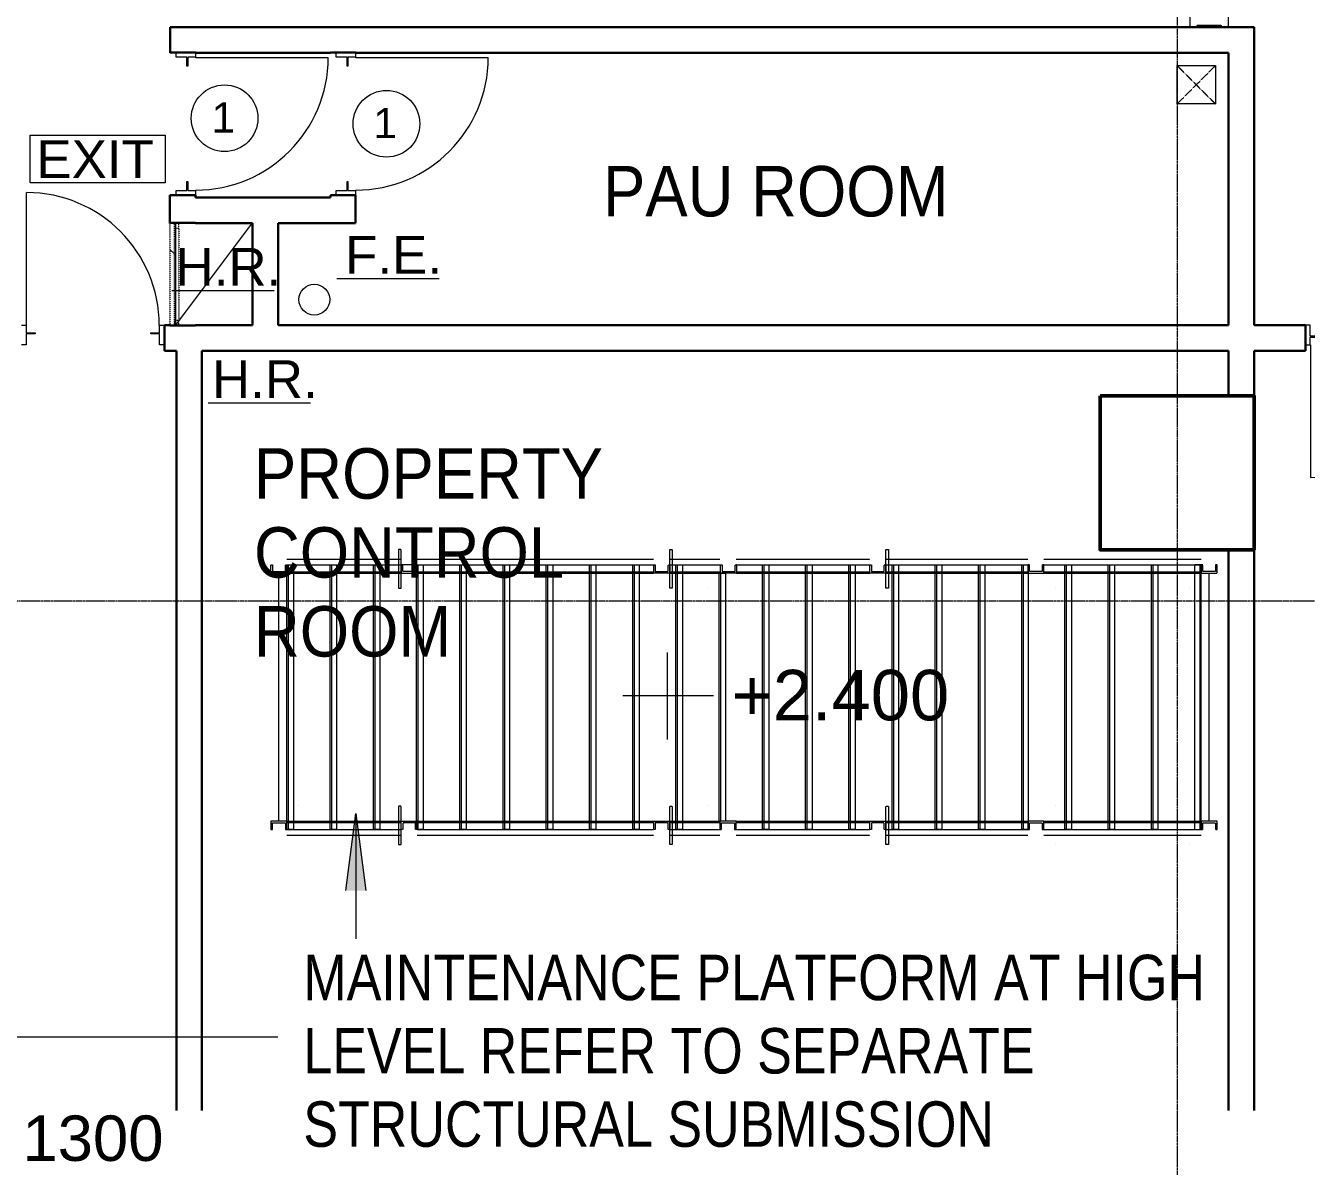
# Model space of a CAD drawing. Header units: millimetres. Extents: x -309924 to 219496, y -330797 to 211873.
# Drawn here: x 57876 to 67859, y 128598 to 137492 of the extents above; entities that cross this region are included whole.
import ezdxf

# ---------------------------------------------------------------- set-up
doc = ezdxf.new("R2010")
doc.units = ezdxf.units.MM
for name, pattern in [('Dash', [6, 3, -3]), ('Grid Line', [21, 12, -3, 3, -3]), ('Overhead', [1.8, 1.2, -0.6])]:
    doc.linetypes.add(name, pattern=pattern)
for name, color, linetype, lineweight in [('0-1', 7, 'Continuous', 5), ('A-ANNO-DIMS', 7, 'Continuous', 9), ('A-ANNO-NOTE', 7, 'Continuous', 5), ('A-ANNO-NOTE-1', 7, 'Continuous', 20), ('A-DOOR', 7, 'Continuous', 5), ('A-DOOR-FRAM', 7, 'Continuous', 5), ('A-FLOR', 7, 'Continuous', 18), ('G-ANNO-DIMS', 7, 'Continuous', 5), ('G-ANNO-TEXT', 7, 'Continuous', 5), ('I-WALL', 7, 'Continuous', 9), ('I-WALL-3', 7, 'Continuous', 18), ('OAP280_C', 210, 'Continuous', 50), ('Q-SPCQ', 7, 'Continuous', 5), ('Q-SPCQ-HDLN', 7, 'Overhead', 5), ('REMOVED', 5, 'Dash', 5), ('S-COLS-2', 7, 'Continuous', 35), ('S-GRID-1', 7, 'Grid Line', 5), ('Surface Channel', 255, 'Continuous', 5)]:
    doc.layers.add(name, color=color, linetype=linetype, lineweight=lineweight)
doc.layers.add('Generic Models', color=7, linetype='Continuous')
doc.styles.add('Arial Narrow_1', font='ARIALN.TTF', dxfattribs={"height": 294.984802})
doc.styles.add('Arial_11', font='arial.ttf', dxfattribs={"height": 354.071856})
doc.styles.add('Arial_2', font='arial.ttf', dxfattribs={"height": 1.475299})
doc.styles.add('Arial_5', font='arial.ttf', dxfattribs={"width": 0.9, "height": 393.413174})
doc.styles.add('Arial_6', font='arial.ttf', dxfattribs={"height": 1.18024})
doc.dimstyles.new('Diagonal_-_2_0mm_Arial', dxfattribs={"dimscale": 304.8, "dimtxt": 500, "dimasz": 0.984252, "dimexe": 0.984252, "dimexo": 0.984252, "dimgap": 0.656168, "dimtad": 1, "dimdec": 0, "dimrnd": 5, "dimzin": 0, "dimdsep": 46, "dimtxsty": 'Arial_11', "dimblk1": 'OBLIQUE', "dimblk2": 'OBLIQUE', "dimsah": 1, "dimcen": 0.09, "dimdle": 0.656168, "dimadec": 0, "dimazin": 0, "dimtfac": 1, "dimtdec": 4, "dimtix": 1, "dimtmove": 0, "dimatfit": 3, "dimfxl": 1, "dimtvp": 1, "dimtolj": 1, "dimtzin": 0, "dimarcsym": 2})

# ---------------------------------------------------------------- blocks, each defined once
blk = doc.blocks.new('ARC_ANN_EXIT - ARC_ANN_EXIT-878429-B2_F PLAN _2 OF 2_')
at = {"layer": 'A-ANNO-NOTE'}
for p, q in [((-2.124, 0), (-2.124, 1.862)), ((-2.124, 1.862), (3.134, 1.862)), ((3.134, 1.862), (3.134, 0)), ((3.134, 0), (-2.124, 0))]:
    blk.add_line(p, q, dxfattribs=at)
at = {"layer": 'A-ANNO-NOTE', "insert": (0.406, 1.662), "char_height": 1.4753, "width": 5.454, "attachment_point": 2, "line_spacing_factor": 0.938532, "style": 'Arial_2'}
blk.add_mtext('EXIT', dxfattribs=at)
blk = doc.blocks.new('ARC_ANN_HR_HOSE-REEL - ARC_ANN_HR_HOSE-REEL-881492-B2_F PLAN _2 OF 2_')
at = {"layer": 'A-ANNO-NOTE-1'}
blk.add_line((-1.804, 0), (2.187, 0), dxfattribs=at)
at = {"layer": 'A-ANNO-NOTE', "insert": (0.406, 1.662), "char_height": 1.4753, "width": 4.896, "attachment_point": 2, "line_spacing_factor": 0.938532, "style": 'Arial_2'}
blk.add_mtext('H.R.', dxfattribs=at)
blk = doc.blocks.new('ARC_ANN_FE_FIRE-EXTINGUISHER - 3-883776-B2_F PLAN _2 OF 2_')
at = {"layer": 'A-ANNO-NOTE'}
blk.add_circle((-2.685, -0.821), 0.6, dxfattribs=at)
at = {"layer": 'A-ANNO-NOTE-1'}
blk.add_line((-1.804, 0), (2.187, 0), dxfattribs=at)
at = {"layer": 'A-ANNO-NOTE', "insert": (0.406, 1.662), "char_height": 1.4753, "width": 4.5, "attachment_point": 2, "line_spacing_factor": 0.938532, "style": 'Arial_2'}
blk.add_mtext('F.E.', dxfattribs=at)
blk = doc.blocks.new('ARC_ANN_FIRE-RATING_one_ - none-909519-B2_F PLAN _2 OF 2_')
at = {"layer": 'A-ANNO-NOTE'}
blk.add_circle((0, 0), 1.3, dxfattribs=at)
at = {"layer": 'A-ANNO-NOTE', "insert": (-0.05, 0.62), "char_height": 1.18, "width": 1.0944, "attachment_point": 2, "line_spacing_factor": 0.938532, "style": 'Arial_6'}
blk.add_mtext('1', dxfattribs=at)
blk = doc.blocks.new('ARC_DOOR_M40_SINGLE_METAL - 900x2100mm-33263912-B2_F PLAN _2 OF 2_')
at = {"layer": 'A-DOOR'}
blk.add_line((517, 52), (517, 1086), dxfattribs=at)
at = {"layer": 'A-DOOR-FRAM'}
for p, q in [((-520, 52), (-557, 52)), ((-520, -8), (-520, 52)), ((557, 52), (520, 52)), ((520, 52), (520, -8)), ((-450, -8), (-520, -8)), ((-520, -100), (-520, -15)), ((-520, -15), (-450, -15)), ((-450, -15), (-450, -8)), ((520, -8), (450, -8)), ((450, -8), (450, -15)), ((450, -15), (520, -15)), ((520, -15), (520, -100)), ((-557, -100), (-520, -100)), ((520, -100), (557, -100))]:
    blk.add_line(p, q, dxfattribs=at)
blk.add_arc((517, 52), 1034, 90, 180, dxfattribs=at)
blk = doc.blocks.new('ARC_DOOR_M40_SINGLE_METAL - 900x2100mm-36725636-B2_F PLAN _2 OF 2_')
at = {"layer": 'A-DOOR'}
blk.add_line((517, -100), (517, -1134), dxfattribs=at)
at = {"layer": 'A-DOOR-FRAM'}
for p, q in [((-557, 52), (-520, 52)), ((-520, 52), (-520, -33)), ((520, 52), (557, 52)), ((520, -33), (520, 52)), ((-520, -33), (-450, -33)), ((-520, -40), (-520, -100)), ((-450, -40), (-520, -40)), ((-450, -33), (-450, -40)), ((450, -33), (520, -33)), ((450, -40), (450, -33)), ((520, -40), (450, -40)), ((520, -100), (520, -40)), ((-520, -100), (-557, -100)), ((554.5, -100), (520, -100))]:
    blk.add_line(p, q, dxfattribs=at)
blk.add_arc((517, -100), 1034, 180, 270, dxfattribs=at)
blk = doc.blocks.new('ARC_DOOR_M40_SINGLE_METAL - 900x2100mm-33263908-B2_F PLAN _2 OF 2_')
at = {"layer": 'A-DOOR'}
blk.add_line((517, -97.5), (517, -1131.5), dxfattribs=at)
at = {"layer": 'A-DOOR-FRAM'}
for p, q in [((-557, 54.5), (-520, 54.5)), ((-520, 54.5), (-520, -30.5)), ((520, 54.5), (557, 54.5)), ((520, -30.5), (520, 54.5)), ((-520, -97.5), (-557, -97.5)), ((-520, -30.5), (-450, -30.5)), ((-520, -37.5), (-520, -97.5)), ((-450, -37.5), (-520, -37.5)), ((-450, -30.5), (-450, -37.5)), ((450, -30.5), (520, -30.5)), ((450, -37.5), (450, -30.5)), ((520, -37.5), (450, -37.5)), ((520, -97.5), (520, -37.5)), ((554.5, -97.5), (520, -97.5))]:
    blk.add_line(p, q, dxfattribs=at)
blk.add_arc((517, -97.5), 1034, 180, 270, dxfattribs=at)
blk = doc.blocks.new('ARC_DOOR_M40_SINGLE_METAL - 900x2100mm-V1-B2_F PLAN _2 OF 2_')
at = {"layer": 'A-DOOR'}
blk.add_line((517, -100), (517, -1134), dxfattribs=at)
at = {"layer": 'A-DOOR-FRAM'}
for p, q in [((-557, 52), (-520, 52)), ((-520, 52), (-520, -33)), ((520, 52), (557, 52)), ((520, -33), (520, 52)), ((-520, -33), (-450, -33)), ((-520, -40), (-520, -100)), ((-450, -40), (-520, -40)), ((-450, -33), (-450, -40)), ((450, -33), (520, -33)), ((450, -40), (450, -33)), ((520, -40), (450, -40)), ((520, -100), (520, -40)), ((-520, -100), (-557, -100)), ((557, -100), (520, -100))]:
    blk.add_line(p, q, dxfattribs=at)
blk.add_arc((517, -100), 1034, 180, 270, dxfattribs=at)
blk = doc.blocks.new('ARC_TFP_FS_HR Cabinet_Side open - FS_HR_SIDE-38104511-B2_F PLAN _2 OF 2_')
at = {"layer": 'Q-SPCQ'}
blk.add_line((-300, -800), (300, 0), dxfattribs=at)
blk = doc.blocks.new('ARC_SUMP PIT - ARC_WASTE WATER SUMP PIT 300x300-27366550-B2_F PLAN _2 OF 2_')
at = {"layer": 'Q-SPCQ'}
for p, q in [((-150, -150), (-150, 150)), ((-150, 150), (150, 150)), ((150, 150), (150, -150)), ((150, -150), (-150, -150))]:
    blk.add_line(p, q, dxfattribs=at)
at = {"layer": 'Q-SPCQ-HDLN'}
for p, q in [((-150, -150), (150, 150)), ((-150, 150), (150, -150))]:
    blk.add_line(p, q, dxfattribs=at)
blk = doc.blocks.new('_Oblique')
at = {"color": 0, "linetype": 'ByBlock', "lineweight": -2}
blk.add_line((-0.5, -0.5), (0.5, 0.5), dxfattribs=at)
blk = doc.blocks.new('*D281')
at = {"layer": 'A-ANNO-DIMS', "color": 0, "lineweight": -2, "transparency": 16777216}
for p, q in [((57751.1, 127591.6), (57751.1, 128091.6)), ((59051.1, 127591.6), (59051.1, 128091.6)), ((57551.1, 127791.6), (59251.1, 127791.6))]:
    blk.add_line(p, q, dxfattribs=at)
at = {"layer": 'Defpoints', "color": 0, "transparency": 16777216}
for p in [(59051.1, 127791.6), (57751.1, 127291.6), (59051.1, 127291.6)]:
    blk.add_point(p, dxfattribs=at)
at = {"layer": 'A-ANNO-DIMS', "color": 0, "lineweight": -2, "transparency": 16777216, "xscale": 299.9999999999999, "yscale": 299.9999999999999, "zscale": 299.9999999999999, "rotation": 180}
blk.add_blockref('_Oblique', (57751.1, 127791.6), dxfattribs=at)
at = {"layer": 'A-ANNO-DIMS', "color": 0, "lineweight": -2, "transparency": 16777216, "xscale": 299.9999999999999, "yscale": 299.9999999999999, "zscale": 299.9999999999999}
blk.add_blockref('_Oblique', (59051.1, 127791.6), dxfattribs=at)
at = {"layer": 'A-ANNO-DIMS', "color": 0, "transparency": 16777216, "insert": (58401.1, 128814.9), "char_height": 354.07, "attachment_point": 5, "style": 'Arial_11'}
blk.add_mtext('\\A1;1300', dxfattribs=at)
blk = doc.blocks.new('A$C33de0f11')
at = {"lineweight": 0}
for p, q in [((-2400, 4075), (-2400, -5525)), ((-2100, -5525), (-2100, 4075))]:
    blk.add_line(p, q, dxfattribs=at)
at = {"layer": 'Surface Channel', "lineweight": 0}
for p, q in [((-2400, 4475), (-2400, -5525)), ((-2100, -5525), (-2100, 4475)), ((-2400, -5525), (-2100, -5525))]:
    blk.add_line(p, q, dxfattribs=at)
blk.add_lwpolyline([(-2150, -5525, 0.414214), (-2162.5, -5512.5), (-2337.5, -5512.5, 0.414214), (-2350, -5525, 0.414214)], format="xyb", dxfattribs=at)
blk = doc.blocks.new('PLATFORM 7')
at = {"layer": 'Generic Models', "color": 251, "linetype": 'Overhead', "lineweight": 0, "true_color": 0x636466}
for p, q in [((7250, 2300), (7250, 2300)), ((212.5, 2220), (1103, 2220)), ((1103, 2295), (1083, 2295)), ((1083, 2295), (1083, 1995)), ((1103, 1995), (1103, 2295)), ((1228, 2220), (3071, 2220)), ((3196, 1995), (3196, 2295)), ((3196, 2295), (3216, 2295)), ((3196, 2220), (3587.5, 2220)), ((3216, 2295), (3216, 1995)), ((3712.5, 2220), (4755, 2220)), ((4880, 1995), (4880, 2295)), ((4880, 2295), (4900, 2295)), ((4880, 2220), (5987.5, 2220)), ((4900, 2295), (4900, 1995)), ((6112.5, 2220), (7337.5, 2220)), ((87.5, 2112.5), (87.5, 2177.5)), ((87.5, 2177.5), (100, 2177.5)), ((212.5, 2112.5), (87.5, 2112.5)), ((100, 2177.5), (100, 2125)), ((100, 2125), (200, 2125)), ((150, 177.5), (150, 2112.5)), ((200, 2125), (200, 2177.5)), ((200, 2177.5), (212.5, 2177.5)), ((200, 2125), (200, 2125)), ((208.5, 2112.5), (212.5, 2112.5)), ((208.5, 2112.5), (208.5, 2112.5)), ((212.5, 2177.5), (212.5, 2112.5)), ((212.5, 2177.5), (212.5, 2112.5)), ((212.5, 112.5), (212.5, 2177.5)), ((212.5, 2177.5), (262.5, 2177.5)), ((212.5, 2177.5), (1103, 2177.5)), ((212.5, 2167.5), (212.5, 2112.5)), ((212.5, 2122.5), (1103, 2122.5)), ((212.5, 2112.5), (212.5, 2112.5)), ((212.5, 2112.5), (212.5, 2112.5)), ((212.5, 2112.5), (212.5, 2112.5)), ((212.5, 2112.5), (212.5, 2112.5)), ((212.5, 2112.5), (1103, 2112.5)), ((222.5, 2177.5), (222.5, 112.5)), ((262.5, 2177.5), (262.5, 112.5)), ((549.4, 112.5), (549.4, 2177.5)), ((549.4, 2177.5), (599.4, 2177.5)), ((559.4, 2177.5), (559.4, 112.5)), ((599.4, 2177.5), (599.4, 112.5)), ((886.3, 112.5), (886.3, 2177.5)), ((886.3, 2177.5), (936.3, 2177.5)), ((896.3, 2177.5), (896.3, 112.5)), ((936.3, 2177.5), (936.3, 112.5)), ((1103, 2177.5), (1103, 2177.5)), ((1103, 2177.5), (1103, 2122.5)), ((1103, 2177.5), (1103, 2177.5)), ((1103, 2177.5), (1103, 2112.5)), ((1103, 2177.5), (1107, 2177.5)), ((1103, 2177.5), (1103, 2177.5)), ((1228, 2177.5), (1103, 2177.5)), ((1103, 2177.5), (1103, 2112.5)), ((1103, 2177.5), (1103, 2177.5)), ((1103, 2122.5), (1103, 2122.5)), ((1103, 2112.5), (1103, 2112.5)), ((1107, 2112.5), (1103, 2112.5)), ((1103, 2112.5), (1103, 2112.5)), ((1103, 2112.5), (1228, 2112.5)), ((1103, 2112.5), (1103, 2112.5)), ((1107, 2177.5), (1107, 2177.5)), ((1107, 2112.5), (1107, 2112.5)), ((1115.5, 2125), (1115.5, 2177.5)), ((1215.5, 2125), (1115.5, 2125)), ((1115.5, 2125), (1115.5, 2125)), ((1228, 2177.5), (1215.5, 2177.5)), ((1215.5, 2177.5), (1215.5, 2125)), ((1215.5, 2177.5), (1215.5, 2177.5)), ((1215.5, 2125), (1215.5, 2125)), ((1223.2, 112.5), (1223.2, 2177.5)), ((1223.2, 2177.5), (1273.2, 2177.5)), ((1228, 2112.5), (1228, 2177.5)), ((1228, 2177.5), (1228, 2177.5)), ((1228, 2177.5), (1228, 2177.5)), ((1228, 2177.5), (3071, 2177.5)), ((1228, 2122.5), (3071, 2122.5)), ((1228, 2112.5), (1228, 2112.5)), ((1228, 2112.5), (3071, 2112.5)), ((1233.2, 2177.5), (1233.2, 112.5)), ((1273.2, 2177.5), (1273.2, 112.5)), ((1560.1, 112.5), (1560.1, 2177.5)), ((1560.1, 2177.5), (1610.1, 2177.5)), ((1570.1, 2177.5), (1570.1, 112.5)), ((1610.1, 2177.5), (1610.1, 112.5)), ((1897, 112.5), (1897, 2177.5)), ((1897, 2177.5), (1947, 2177.5)), ((1907, 2177.5), (1907, 112.5)), ((1947, 2177.5), (1947, 112.5)), ((2233.9, 112.5), (2233.9, 2177.5)), ((2233.9, 2177.5), (2283.9, 2177.5)), ((2243.9, 2177.5), (2243.9, 112.5)), ((2283.9, 2177.5), (2283.9, 112.5)), ((2570.8, 112.5), (2570.8, 2177.5)), ((2570.8, 2177.5), (2620.8, 2177.5)), ((2580.8, 2177.5), (2580.8, 112.5)), ((2620.8, 2177.5), (2620.8, 112.5)), ((2907.7, 112.5), (2907.7, 2177.5)), ((2907.7, 2177.5), (2957.7, 2177.5)), ((2917.7, 2177.5), (2917.7, 112.5)), ((2957.7, 2177.5), (2957.7, 112.5)), ((3071, 2112.5), (3071, 2177.5)), ((3071, 2177.5), (3083.5, 2177.5)), ((3071, 2177.5), (3071, 2177.5)), ((3196, 2112.5), (3071, 2112.5)), ((3071, 2112.5), (3071, 2112.5)), ((3083.5, 2177.5), (3083.5, 2125)), ((3083.5, 2177.5), (3083.5, 2177.5)), ((3083.5, 2125), (3183.5, 2125)), ((3083.5, 2125), (3083.5, 2125)), ((3183.5, 2125), (3183.5, 2177.5)), ((3183.5, 2177.5), (3196, 2177.5)), ((3183.5, 2177.5), (3183.5, 2177.5)), ((3183.5, 2125), (3183.5, 2125)), ((3196, 2177.5), (3196, 2122.5)), ((3196, 2177.5), (3196, 2112.5)), ((3196, 2177.5), (3196, 2112.5)), ((3196, 2177.5), (3592.5, 2177.5)), ((3196, 2122.5), (3196, 2122.5)), ((3196, 2122.5), (3592.5, 2122.5)), ((3196, 2112.5), (3592.5, 2112.5)), ((3244.6, 112.5), (3244.6, 2177.5)), ((3244.6, 2177.5), (3294.6, 2177.5)), ((3254.6, 2177.5), (3254.6, 112.5)), ((3294.6, 2177.5), (3294.6, 112.5)), ((3581.5, 177.5), (3581.5, 2112.5)), ((3581.5, 2112.5), (3631.5, 2112.5)), ((3591.5, 2112.5), (3591.5, 177.5)), ((3592.5, 2112.5), (3592.5, 2177.5)), ((3592.5, 2177.5), (3605, 2177.5)), ((3592.5, 2177.5), (3592.5, 2177.5)), ((3717.5, 2112.5), (3592.5, 2112.5)), ((3592.5, 2112.5), (3592.5, 2112.5)), ((3605, 2177.5), (3605, 2125)), ((3605, 2177.5), (3605, 2177.5)), ((3605, 2125), (3705, 2125)), ((3605, 2125), (3605, 2125)), ((3631.5, 2112.5), (3631.5, 177.5)), ((3705, 2125), (3705, 2177.5)), ((3705, 2177.5), (3717.5, 2177.5)), ((3705, 2177.5), (3705, 2177.5)), ((3705, 2125), (3705, 2125)), ((3717.5, 2177.5), (3713.5, 2177.5)), ((3713.5, 2177.5), (3713.5, 2177.5)), ((3713.5, 2112.5), (3717.5, 2112.5)), ((3713.5, 2112.5), (3713.5, 2112.5)), ((3717.5, 2177.5), (3717.5, 2177.5)), ((3717.5, 2177.5), (3717.5, 2122.5)), ((3717.5, 2177.5), (3717.5, 2177.5)), ((3717.5, 2177.5), (3717.5, 2112.5)), ((3717.5, 2177.5), (3717.5, 2177.5)), ((3717.5, 2177.5), (3717.5, 2112.5)), ((3717.5, 2177.5), (3717.5, 2177.5)), ((3717.5, 2177.5), (4755, 2177.5)), ((3717.5, 2122.5), (3717.5, 2122.5)), ((3717.5, 2122.5), (4755, 2122.5)), ((3717.5, 2112.5), (3717.5, 2112.5)), ((3717.5, 2112.5), (3717.5, 2112.5)), ((3717.5, 2112.5), (3717.5, 2112.5)), ((3717.5, 2112.5), (4755, 2112.5)), ((3918.5, 112.5), (3918.5, 2177.5)), ((3918.5, 2177.5), (3968.5, 2177.5)), ((3928.5, 2177.5), (3928.5, 112.5)), ((3968.5, 2177.5), (3968.5, 112.5)), ((4255.4, 112.5), (4255.4, 2177.5)), ((4255.4, 2177.5), (4305.4, 2177.5)), ((4265.4, 2177.5), (4265.4, 112.5)), ((4305.4, 2177.5), (4305.4, 112.5)), ((4592.3, 112.5), (4592.3, 2177.5)), ((4592.3, 2177.5), (4642.3, 2177.5)), ((4602.3, 2177.5), (4602.3, 112.5)), ((4642.3, 2177.5), (4642.3, 112.5)), ((4755, 2112.5), (4755, 2177.5)), ((4755, 2177.5), (4767.5, 2177.5)), ((4755, 2177.5), (4755, 2177.5)), ((4880, 2112.5), (4755, 2112.5)), ((4755, 2112.5), (4755, 2112.5)), ((4767.5, 2177.5), (4767.5, 2125)), ((4767.5, 2177.5), (4767.5, 2177.5)), ((4767.5, 2125), (4867.5, 2125)), ((4767.5, 2125), (4767.5, 2125)), ((4867.5, 2125), (4867.5, 2177.5)), ((4867.5, 2177.5), (4880, 2177.5)), ((4867.5, 2177.5), (4867.5, 2177.5)), ((4867.5, 2125), (4867.5, 2125)), ((4880, 2177.5), (4880, 2122.5)), ((4880, 2177.5), (4880, 2112.5)), ((4880, 2177.5), (4880, 2112.5)), ((4880, 2177.5), (5987.5, 2177.5)), ((4880, 2122.5), (4880, 2122.5)), ((4880, 2122.5), (5987.5, 2122.5)), ((4880, 2112.5), (5987.5, 2112.5)), ((4929.2, 112.5), (4929.2, 2177.5)), ((4929.2, 2177.5), (4979.2, 2177.5)), ((4939.2, 2177.5), (4939.2, 112.5)), ((4979.2, 2177.5), (4979.2, 112.5)), ((5266.1, 112.5), (5266.1, 2177.5)), ((5266.1, 2177.5), (5316.1, 2177.5)), ((5276.1, 2177.5), (5276.1, 112.5)), ((5316.1, 2177.5), (5316.1, 112.5)), ((5603, 112.5), (5603, 2177.5)), ((5603, 2177.5), (5653, 2177.5)), ((5613, 2177.5), (5613, 112.5)), ((5653, 2177.5), (5653, 112.5)), ((5939.9, 112.5), (5939.9, 2177.5)), ((5939.9, 2177.5), (5989.9, 2177.5)), ((5949.9, 2177.5), (5949.9, 112.5)), ((5987.5, 2177.5), (5987.5, 2177.5)), ((5987.5, 2177.5), (5987.5, 2122.5)), ((5987.5, 2177.5), (5987.5, 2177.5)), ((5987.5, 2177.5), (5987.5, 2112.5)), ((5987.5, 2177.5), (5991.5, 2177.5)), ((5987.5, 2177.5), (5987.5, 2177.5)), ((6000, 2177.5), (5987.5, 2177.5)), ((5987.5, 2177.5), (5987.5, 2112.5)), ((5987.5, 2177.5), (5987.5, 2177.5)), ((5987.5, 2112.5), (6112.5, 2112.5)), ((5989.9, 2177.5), (5989.9, 112.5)), ((5991.5, 2177.5), (5991.5, 2177.5)), ((6000, 2125), (6000, 2177.5)), ((6000, 2177.5), (6000, 2177.5)), ((6100, 2125), (6000, 2125)), ((6000, 2125), (6000, 2125)), ((6112.5, 2177.5), (6100, 2177.5)), ((6100, 2177.5), (6100, 2125)), ((6100, 2177.5), (6100, 2177.5)), ((6100, 2125), (6100, 2125)), ((6112.5, 2112.5), (6112.5, 2177.5)), ((6112.5, 2177.5), (6112.5, 2177.5)), ((6112.5, 2177.5), (7337.5, 2177.5)), ((6112.5, 2122.5), (7337.5, 2122.5)), ((6112.5, 2112.5), (6112.5, 2112.5)), ((6112.5, 2112.5), (7337.5, 2112.5)), ((6276.8, 112.5), (6276.8, 2177.5)), ((6276.8, 2177.5), (6326.8, 2177.5)), ((6286.8, 2177.5), (6286.8, 112.5)), ((6326.8, 2177.5), (6326.8, 112.5)), ((6613.7, 112.5), (6613.7, 2177.5)), ((6613.7, 2177.5), (6663.7, 2177.5)), ((6623.7, 2177.5), (6623.7, 112.5)), ((6663.7, 2177.5), (6663.7, 112.5)), ((6950.6, 112.5), (6950.6, 2177.5)), ((6950.6, 2177.5), (7000.6, 2177.5)), ((6960.6, 2177.5), (6960.6, 112.5)), ((7000.6, 2177.5), (7000.6, 112.5)), ((7287.5, 2177.5), (7287.5, 112.5)), ((7337.5, 2177.5), (7287.5, 2177.5)), ((7327.5, 2177.5), (7327.5, 112.5)), ((7337.5, 2177.5), (7337.5, 2177.5)), ((7337.5, 2177.5), (7337.5, 2122.5)), ((7337.5, 2177.5), (7337.5, 2177.5)), ((7337.5, 2177.5), (7337.5, 2112.5)), ((7337.5, 2177.5), (7341.5, 2177.5)), ((7337.5, 2177.5), (7337.5, 2177.5)), ((7350, 2177.5), (7337.5, 2177.5)), ((7337.5, 2177.5), (7337.5, 2112.5)), ((7337.5, 2177.5), (7337.5, 2177.5)), ((7337.5, 112.5), (7337.5, 2177.5)), ((7337.5, 2112.5), (7462.5, 2112.5)), ((7341.5, 2177.5), (7341.5, 2177.5)), ((7350, 2125), (7350, 2177.5)), ((7350, 2177.5), (7350, 2177.5)), ((7450, 2125), (7350, 2125)), ((7350, 2125), (7350, 2125)), ((7400, 177.5), (7400, 2112.5)), ((7462.5, 2177.5), (7450, 2177.5)), ((7450, 2177.5), (7450, 2125)), ((7450, 2177.5), (7450, 2177.5)), ((7450, 2125), (7450, 2125)), ((7462.5, 2112.5), (7462.5, 2177.5)), ((7462.5, 2112.5), (7462.5, 2112.5)), ((7462.5, 2112.5), (7462.5, 2112.5)), ((300, 2000), (300, 2000)), ((3500, 2000), (3500, 2000)), ((6200, 2000), (6200, 2000)), ((7250, 2000), (7250, 2000)), ((1083, 1995), (1103, 1995)), ((3216, 1995), (3196, 1995)), ((4900, 1995), (4880, 1995)), ((300, 300), (300, 300)), ((3500, 300), (3500, 300)), ((6200, 300), (6200, 300)), ((7550, 300), (7550, 300)), ((1103, 295), (1083, 295)), ((1083, 295), (1083, -5)), ((1103, -5), (1103, 295)), ((3196, -5), (3196, 295)), ((3196, 295), (3216, 295)), ((3216, 295), (3216, -5)), ((4880, -5), (4880, 295)), ((4880, 295), (4900, 295)), ((4900, 295), (4900, -5)), ((87.5, 177.5), (87.5, 177.5)), ((87.5, 177.5), (87.5, 122.5)), ((87.5, 177.5), (87.5, 177.5)), ((87.5, 177.5), (87.5, 112.5)), ((87.5, 177.5), (91.5, 177.5)), ((87.5, 177.5), (87.5, 177.5)), ((212.5, 177.5), (87.5, 177.5)), ((87.5, 177.5), (87.5, 112.5)), ((87.5, 177.5), (87.5, 177.5)), ((87.5, 112.5), (100, 112.5)), ((91.5, 177.5), (91.5, 177.5)), ((100, 112.5), (100, 165)), ((100, 165), (200, 165)), ((100, 165), (100, 165)), ((200, 165), (200, 112.5)), ((200, 165), (200, 165)), ((200, 112.5), (212.5, 112.5)), ((200, 112.5), (200, 112.5)), ((212.5, 112.5), (212.5, 177.5)), ((212.5, 177.5), (212.5, 177.5)), ((212.5, 177.5), (1103, 177.5)), ((212.5, 167.5), (1103, 167.5)), ((212.5, 112.5), (212.5, 112.5)), ((212.5, 112.5), (212.5, 112.5)), ((212.5, 112.5), (1103, 112.5)), ((262.5, 112.5), (212.5, 112.5)), ((599.4, 112.5), (549.4, 112.5)), ((936.3, 112.5), (886.3, 112.5)), ((1103, 112.5), (1103, 177.5)), ((1103, 177.5), (1228, 177.5)), ((1103, 177.5), (1103, 177.5)), ((1115.5, 112.5), (1103, 112.5)), ((1103, 112.5), (1103, 112.5)), ((1115.5, 165), (1115.5, 112.5)), ((1215.5, 165), (1115.5, 165)), ((1115.5, 165), (1115.5, 165)), ((1115.5, 112.5), (1115.5, 112.5)), ((1215.5, 112.5), (1215.5, 165)), ((1215.5, 165), (1215.5, 165)), ((1228, 112.5), (1215.5, 112.5)), ((1215.5, 112.5), (1215.5, 112.5)), ((1273.2, 112.5), (1223.2, 112.5)), ((1228, 177.5), (1224, 177.5)), ((1224, 177.5), (1224, 177.5)), ((1228, 177.5), (1228, 112.5)), ((1228, 177.5), (1228, 177.5)), ((1228, 177.5), (1228, 177.5)), ((1228, 177.5), (1228, 112.5)), ((1228, 177.5), (1228, 177.5)), ((1228, 177.5), (3071, 177.5)), ((1228, 167.5), (3071, 167.5)), ((1228, 112.5), (3071, 112.5)), ((1610.1, 112.5), (1560.1, 112.5)), ((1947, 112.5), (1897, 112.5)), ((2283.9, 112.5), (2233.9, 112.5)), ((2620.8, 112.5), (2570.8, 112.5)), ((2957.7, 112.5), (2907.7, 112.5)), ((3071, 112.5), (3071, 177.5)), ((3071, 177.5), (3196, 177.5)), ((3071, 177.5), (3071, 177.5)), ((3083.5, 112.5), (3071, 112.5)), ((3071, 112.5), (3071, 112.5)), ((3083.5, 165), (3083.5, 112.5)), ((3183.5, 165), (3083.5, 165)), ((3083.5, 165), (3083.5, 165)), ((3083.5, 112.5), (3083.5, 112.5)), ((3183.5, 112.5), (3183.5, 165)), ((3183.5, 165), (3183.5, 165)), ((3196, 112.5), (3183.5, 112.5)), ((3183.5, 112.5), (3183.5, 112.5)), ((3196, 177.5), (3192, 177.5)), ((3192, 177.5), (3192, 177.5)), ((3192, 112.5), (3196, 112.5)), ((3192, 112.5), (3192, 112.5)), ((3196, 177.5), (3196, 112.5)), ((3196, 177.5), (3196, 177.5)), ((3196, 177.5), (3196, 177.5)), ((3196, 177.5), (3196, 112.5)), ((3196, 177.5), (3196, 177.5)), ((3196, 177.5), (3587.5, 177.5)), ((3196, 167.5), (3196, 167.5)), ((3196, 167.5), (3196, 112.5)), ((3196, 167.5), (3587.5, 167.5)), ((3196, 112.5), (3196, 112.5)), ((3196, 112.5), (3196, 112.5)), ((3196, 112.5), (3196, 112.5)), ((3196, 112.5), (3196, 112.5)), ((3196, 112.5), (3587.5, 112.5)), ((3294.6, 112.5), (3244.6, 112.5)), ((3631.5, 177.5), (3581.5, 177.5)), ((3587.5, 177.5), (3587.5, 112.5)), ((3587.5, 177.5), (3587.5, 177.5)), ((3587.5, 177.5), (3591.5, 177.5)), ((3587.5, 177.5), (3587.5, 177.5)), ((3712.5, 177.5), (3587.5, 177.5)), ((3587.5, 177.5), (3587.5, 112.5)), ((3587.5, 177.5), (3587.5, 177.5)), ((3587.5, 167.5), (3587.5, 167.5)), ((3587.5, 167.5), (3587.5, 112.5)), ((3587.5, 112.5), (3600, 112.5)), ((3591.5, 177.5), (3591.5, 177.5)), ((3600, 112.5), (3600, 165)), ((3600, 165), (3700, 165)), ((3600, 165), (3600, 165)), ((3600, 112.5), (3600, 112.5)), ((3700, 165), (3700, 112.5)), ((3700, 165), (3700, 165)), ((3700, 112.5), (3712.5, 112.5)), ((3700, 112.5), (3700, 112.5)), ((3712.5, 112.5), (3712.5, 177.5)), ((3712.5, 177.5), (3712.5, 177.5)), ((3712.5, 177.5), (4755, 177.5)), ((3712.5, 167.5), (4755, 167.5)), ((3712.5, 112.5), (3712.5, 112.5)), ((3712.5, 112.5), (4755, 112.5)), ((3968.5, 112.5), (3918.5, 112.5)), ((4305.4, 112.5), (4255.4, 112.5)), ((4642.3, 112.5), (4592.3, 112.5)), ((4755, 112.5), (4755, 177.5)), ((4755, 177.5), (4880, 177.5)), ((4755, 177.5), (4755, 177.5)), ((4755, 165), (4755, 165)), ((4767.5, 112.5), (4755, 112.5)), ((4755, 112.5), (4755, 112.5)), ((4767.5, 165), (4767.5, 112.5)), ((4867.5, 165), (4767.5, 165)), ((4767.5, 165), (4767.5, 165)), ((4767.5, 112.5), (4767.5, 112.5)), ((4867.5, 112.5), (4867.5, 165)), ((4880, 112.5), (4867.5, 112.5)), ((4867.5, 112.5), (4867.5, 112.5)), ((4880, 177.5), (4876, 177.5)), ((4876, 177.5), (4876, 177.5)), ((4876, 112.5), (4880, 112.5)), ((4876, 112.5), (4876, 112.5)), ((4880, 177.5), (4880, 112.5)), ((4880, 177.5), (4880, 177.5)), ((4880, 177.5), (4880, 177.5)), ((4880, 177.5), (4880, 112.5)), ((4880, 177.5), (4880, 177.5)), ((4880, 177.5), (5987.5, 177.5)), ((4880, 167.5), (4880, 167.5)), ((4880, 167.5), (4880, 112.5)), ((4880, 167.5), (5987.5, 167.5)), ((4880, 112.5), (4880, 112.5)), ((4880, 112.5), (4880, 112.5)), ((4880, 112.5), (4880, 112.5)), ((4880, 112.5), (4880, 112.5)), ((4880, 112.5), (5987.5, 112.5)), ((4979.2, 112.5), (4929.2, 112.5)), ((5316.1, 112.5), (5266.1, 112.5)), ((5653, 112.5), (5603, 112.5)), ((5989.9, 112.5), (5939.9, 112.5)), ((5987.5, 177.5), (5987.5, 112.5)), ((5987.5, 177.5), (5987.5, 177.5)), ((5987.5, 177.5), (5991.5, 177.5)), ((5987.5, 177.5), (5987.5, 177.5)), ((6112.5, 177.5), (5987.5, 177.5)), ((5987.5, 177.5), (5987.5, 112.5)), ((5987.5, 177.5), (5987.5, 177.5)), ((5987.5, 167.5), (5987.5, 167.5)), ((5987.5, 167.5), (5987.5, 112.5)), ((5987.5, 112.5), (5987.5, 112.5)), ((5987.5, 112.5), (5987.5, 112.5)), ((5991.5, 112.5), (5987.5, 112.5)), ((5987.5, 112.5), (5987.5, 112.5)), ((5987.5, 112.5), (6000, 112.5)), ((5987.5, 112.5), (5987.5, 112.5)), ((5991.5, 177.5), (5991.5, 177.5)), ((5991.5, 112.5), (5991.5, 112.5)), ((6000, 112.5), (6000, 165)), ((6000, 165), (6100, 165)), ((6000, 165), (6000, 165)), ((6000, 112.5), (6000, 112.5)), ((6100, 165), (6100, 112.5)), ((6100, 165), (6100, 165)), ((6100, 112.5), (6112.5, 112.5)), ((6100, 112.5), (6100, 112.5)), ((6112.5, 112.5), (6112.5, 177.5)), ((6112.5, 177.5), (6112.5, 177.5)), ((6112.5, 177.5), (7337.5, 177.5)), ((6112.5, 167.5), (7337.5, 167.5)), ((6112.5, 112.5), (6112.5, 112.5)), ((6112.5, 112.5), (7337.5, 112.5)), ((6326.8, 112.5), (6276.8, 112.5)), ((6663.7, 112.5), (6613.7, 112.5)), ((7000.6, 112.5), (6950.6, 112.5)), ((7287.5, 112.5), (7337.5, 112.5)), ((7337.5, 177.5), (7337.5, 112.5)), ((7462.5, 177.5), (7337.5, 177.5)), ((7337.5, 177.5), (7337.5, 112.5)), ((7341.5, 112.5), (7337.5, 112.5)), ((7337.5, 112.5), (7350, 112.5)), ((7341.5, 112.5), (7341.5, 112.5)), ((7350, 112.5), (7350, 165)), ((7350, 165), (7450, 165)), ((7350, 165), (7350, 165)), ((7350, 112.5), (7350, 112.5)), ((7450, 165), (7450, 112.5)), ((7450, 165), (7450, 165)), ((7450, 112.5), (7462.5, 112.5)), ((7450, 112.5), (7450, 112.5)), ((7462.5, 177.5), (7462.5, 177.5)), ((7462.5, 112.5), (7462.5, 177.5)), ((7462.5, 177.5), (7462.5, 177.5)), ((7462.5, 112.5), (7462.5, 112.5)), ((7462.5, 112.5), (7462.5, 112.5)), ((7462.5, 112.5), (7462.5, 112.5)), ((212.5, 70), (1103, 70)), ((1228, 70), (3071, 70)), ((3196, 70), (3587.5, 70)), ((3712.5, 70), (4755, 70)), ((4880, 70), (5987.5, 70)), ((6112.5, 70), (7337.5, 70)), ((6200, 0), (6200, 0)), ((7250, 0), (7250, 0)), ((1083, -5), (1103, -5)), ((3216, -5), (3196, -5)), ((4900, -5), (4880, -5))]:
    blk.add_line(p, q, dxfattribs=at)

msp = doc.modelspace()

# ---------------------------------------------------------------- hatches: boundary and pattern name
at = {"layer": 'G-ANNO-TEXT'}
msp.add_hatch(color=256, dxfattribs=at).paths.add_polyline_path([(60450.5, 131348), (60529.4, 130748), (60371.5, 130748)], flags=0)
at = {"layer": 'REMOVED', "ltscale": 0.2}
h = msp.add_hatch(dxfattribs=at)
h.set_pattern_fill('FP_3', color=256, angle=89.9997, style=0, pattern_type=2)
h.set_pattern_definition([(44.9997, (6e-05, 0.0002), (-1391.027, 1391.042), []), (134.9997, (6e-05, 0.0002), (-1391.042, -1391.027), [])])
h.paths.add_polyline_path([(59036.1, 135158.4), (59036.1, 135948.4), (59001.1, 135948.4), (59001.1, 135158.4)], flags=0)

# ---------------------------------------------------------------- linework, layer by layer
at = {"layer": '0-1'}
msp.add_line((59045.1, 135950.9), (59045.1, 135153.4), dxfattribs=at)
at = {"layer": 'A-FLOR'}
for p, q in [((59001.1, 137280.9), (59001.1, 137480.9)), ((59001.1, 137480.9), (59003.6, 137480.9)), ((59049.1, 137280.9), (59001.1, 137280.9)), ((60296.6, 137280.9), (60253.6, 137280.9))]:
    msp.add_line(p, q, dxfattribs=at)
at = {"layer": 'G-ANNO-DIMS', "extrusion": (0, 0, -1)}
for p, q in [((62878, 132604.2), (62878, 131924.9)), ((62530.3, 132268.3), (63238.9, 132268.3))]:
    msp.add_line(p, q, dxfattribs=at)
at = {"layer": 'G-ANNO-TEXT'}
for p, q in [((60371.5, 130748), (60450.5, 131348)), ((60450.5, 131348), (60529.4, 130748)), ((60450.5, 131348), (60450.5, 130371.6)), ((57486.6, 129607.9), (59843.3, 129607.9))]:
    msp.add_line(p, q, dxfattribs=at)
at = {"layer": 'I-WALL', "lineweight": 30}
for p, q in [((67451.1, 137480.8), (59003.6, 137480.9)), ((59003.6, 137480.9), (59003.6, 137283.4)), ((67451.1, 135155.8), (67451.1, 137480.8)), ((59003.6, 137283.4), (59201.1, 137283.4)), ((59201.1, 137283.4), (59201.1, 137280.9)), ((59201.1, 137280.9), (60253.6, 137280.9)), ((60253.6, 137280.9), (60253.6, 137283.4)), ((60253.6, 137283.4), (60448.6, 137283.4)), ((60448.6, 137283.4), (60448.6, 137280.9)), ((60448.6, 137280.9), (67251.1, 137280.8)), ((67251.1, 137280.8), (67251.1, 135155.8)), ((59201.1, 136169.4), (59001.1, 136169.4)), ((59001.1, 135948.4), (59001.1, 136169.4)), ((59201.1, 136150.9), (59201.1, 136169.4)), ((60253.6, 136169.4), (60253.6, 136150.9)), ((60448.6, 136169.4), (60253.6, 136169.4)), ((60448.6, 136150.9), (60448.6, 136169.4)), ((60253.6, 136150.9), (59201.1, 136150.9)), ((60448.6, 135950.9), (60448.6, 136150.9)), ((59001.1, 135953.4), (59201.1, 135953.4)), ((59201.1, 135950.9), (59645.1, 135950.9)), ((59645.1, 135950.9), (59645.1, 135155.9)), ((59845.1, 135950.9), (60448.6, 135950.9)), ((59845.1, 135155.9), (59845.1, 135950.9)), ((59001.1, 135155.9), (58958.1, 135155.9)), ((58958.1, 135155.9), (58958.1, 134955.9)), ((59201.1, 135153.4), (59001.1, 135153.4)), ((59645.1, 135155.9), (59201.1, 135155.9)), ((59201.1, 135155.9), (59201.1, 135153.4)), ((67251.1, 135155.8), (59845.1, 135155.9)), ((67851.5, 135155.8), (67451.1, 135155.8)), ((67851.5, 134955.8), (67851.5, 135155.8)), ((58958.1, 134955.9), (59051.1, 134955.9)), ((59051.1, 134955.9), (59051.1, 129032.5)), ((59251.1, 129032.5), (59251.1, 134955.9)), ((59251.1, 134955.9), (67251.1, 134955.8)), ((67251.1, 134955.8), (67251.1, 134605.8)), ((67451.1, 134605.8), (67451.1, 134955.8)), ((67451.1, 134955.8), (67851.5, 134955.8)), ((67251.1, 134605.8), (67451.1, 134605.8)), ((67451.1, 133405.8), (67251.1, 133405.8)), ((67251.1, 133405.8), (67251.1, 129032.5)), ((67451.1, 129032.5), (67451.1, 133405.8))]:
    msp.add_line(p, q, dxfattribs=at)
at = {"layer": 'I-WALL-3'}
for p, q in [((59001.1, 137480.9), (59001.1, 137280.9)), ((59001.1, 137480.9), (59003.6, 137480.9)), ((60296.6, 137280.9), (60253.6, 137280.9))]:
    msp.add_line(p, q, dxfattribs=at)
at = {"layer": 'OAP280_C'}
msp.add_lwpolyline([(66251.1, 134605.8), (67451.1, 134605.8), (67451.1, 133405.8), (66251.1, 133405.8)], close=True, dxfattribs=at)
at = {"layer": 'REMOVED', "ltscale": 0.2}
for p, q in [((59001.1, 135948.4), (59001.1, 135158.4)), ((59036.1, 135948.4), (59001.1, 135948.4)), ((59036.1, 135953.4), (59036.1, 135913.4)), ((59036.1, 135158.4), (59036.1, 135948.4)), ((59036.1, 135913.4), (59071.1, 135913.4)), ((59071.1, 135913.4), (59071.1, 135953.4)), ((59071.1, 135913.4), (59071.1, 135193.4)), ((59071.1, 135193.4), (59036.1, 135193.4)), ((59036.1, 135193.4), (59036.1, 135153.4)), ((59071.1, 135153.4), (59071.1, 135193.4)), ((59001.1, 135155.9), (59001.1, 135158.4)), ((59001.1, 135158.4), (59036.1, 135158.4)), ((59001.1, 135153.4), (59001.1, 135155.9))]:
    msp.add_line(p, q, dxfattribs=at)
at = {"layer": 'S-COLS-2'}
for p, q in [((67451.1, 134605.8), (66251.1, 134605.8)), ((66251.1, 134605.8), (66251.1, 133405.8)), ((67451.1, 133405.8), (67451.1, 134605.8)), ((66251.1, 133405.8), (67451.1, 133405.8))]:
    msp.add_line(p, q, dxfattribs=at)
at = {"layer": 'S-GRID-1'}
for p, q in [((66851.1, 143788.8), (66851, 123917.3)), ((-10508.3, 133006.2), (128177.3, 133005.5))]:
    msp.add_line(p, q, dxfattribs=at)

# ---------------------------------------------------------------- block references
msp.add_blockref('PLATFORM 7', (59701, 131111.1))
at = {"layer": '0-1'}
for name, p, rotation in [('ARC_DOOR_M40_SINGLE_METAL - 900x2100mm-36725636-B2_F PLAN _2 OF 2_', (59101.1, 136726.4), 89.99969999999985), ('ARC_DOOR_M40_SINGLE_METAL - 900x2100mm-33263908-B2_F PLAN _2 OF 2_', (60351.1, 136726.4), 89.99969999999995), ('ARC_SUMP PIT - ARC_WASTE WATER SUMP PIT 300x300-27366550-B2_F PLAN _2 OF 2_', (67001.1, 137030.8), 359.9997000009001), ('ARC_DOOR_M40_SINGLE_METAL - 900x2100mm-V1-B2_F PLAN _2 OF 2_', (58401.1, 135055.9), 179.9997000009), ('ARC_TFP_FS_HR Cabinet_Side open - FS_HR_SIDE-38104511-B2_F PLAN _2 OF 2_', (59345.1, 135953.4), 359.9997000009001), ('ARC_DOOR_M40_SINGLE_METAL - 900x2100mm-33263912-B2_F PLAN _2 OF 2_', (68408.5, 135055.8), 179.9997000009)]:
    msp.add_blockref(name, p, dxfattribs=dict(at, rotation=rotation))
at = {"layer": 'A-ANNO-NOTE', "xscale": 200, "yscale": 200, "zscale": 200}
for name, p in [('ARC_ANN_FIRE-RATING_one_ - none-909519-B2_F PLAN _2 OF 2_', (59427.2, 136769.5)), ('ARC_ANN_FIRE-RATING_one_ - none-909519-B2_F PLAN _2 OF 2_', (60688.9, 136726.4)), ('ARC_ANN_EXIT - ARC_ANN_EXIT-878429-B2_F PLAN _2 OF 2_', (58336.8, 136265.6)), ('ARC_ANN_FE_FIRE-EXTINGUISHER - 3-883776-B2_F PLAN _2 OF 2_', (60663.5, 135519.8)), ('ARC_ANN_HR_HOSE-REEL - ARC_ANN_HR_HOSE-REEL-881492-B2_F PLAN _2 OF 2_', (59375.7, 135426.8)), ('ARC_ANN_HR_HOSE-REEL - ARC_ANN_HR_HOSE-REEL-881492-B2_F PLAN _2 OF 2_', (59659.7, 134550.9))]:
    msp.add_blockref(name, p, dxfattribs=at)
at = {"layer": 'Surface Channel'}
msp.add_blockref('A$C33de0f11', (69351.1, 143005.8), dxfattribs=at)

# ---------------------------------------------------------------- texts
at = {"layer": 'G-ANNO-DIMS', "insert": (63379.3, 132468.8), "char_height": 393.41, "width": 1598.4, "attachment_point": 1, "line_spacing_factor": 0.938532, "style": 'Arial_11'}
msp.add_mtext('+2.400', dxfattribs=at)
at = {"layer": 'G-ANNO-TEXT', "attachment_point": 1}
for s, insert, char_height, width, line_spacing_factor, style in [('PAU ROOM', (62376.9, 136397.7), 393.41, 3182.4, 0.938532, 'Arial_5'), ('PROPERTY\\PCONTROL\\PROOM', (59656.1, 134196.8), 393.41, 3211.2, 0.938532, 'Arial_5'), ('MAINTENANCE PLATFORM AT HIGH LEVEL REFER TO SEPARATE STRUCTURAL SUBMISSION', (60041, 130247.4), 353.982, 7893.959, 0.968573, 'Arial Narrow_1')]:
    msp.add_mtext(s, dxfattribs=dict(at, insert=insert, char_height=char_height, width=width, line_spacing_factor=line_spacing_factor, style=style))

# ---------------------------------------------------------------- dimensions: what is measured, and where the dimension line sits
at = {"layer": 'A-ANNO-DIMS'}
dim = msp.add_linear_dim(base=(59051.1, 127791.6), p1=(57751.1, 127291.6), p2=(59051.1, 127291.6), dimstyle='Diagonal_-_2_0mm_Arial', override={"dimpost": '<>', "dimtmove": 1}, dxfattribs=at)
dim.commit()
dim.dimension.update_dxf_attribs({"geometry": '*D281', "text_midpoint": (58401.1, 128434), "dimtype": 160})

doc.saveas('drawing.dxf')
